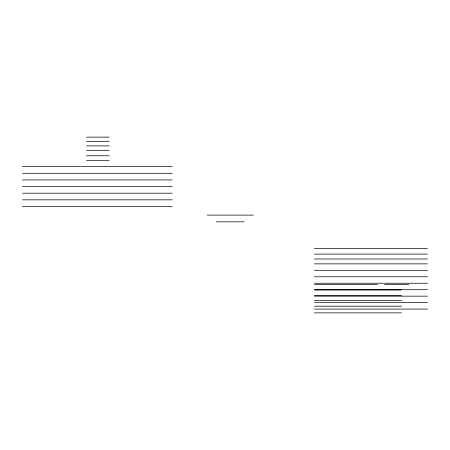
<?xml version="1.0" encoding="UTF-8"?>
<svg xmlns="http://www.w3.org/2000/svg" width="450" height="450" viewBox="0 0 450 450"><rect width="100%" height="100%" fill="white"/><g stroke="black" fill="none" stroke-linecap="round" stroke-linejoin="round"><path stroke-width="0.67" d="M86.49 137.132L109.243 137.132M86.49 141.621L109.243 141.621M86.49 145.901L109.243 145.901M86.451 150.576L109.243 150.576M86.439 155.762L109.243 155.762M86.439 160.318L109.192 160.318M22.5 166.663L172.311 166.663M22.5 173.295L172.311 173.295M22.5 179.933L172.311 179.933M22.5 186.564L172.311 186.564M22.5 193.196L172.311 193.196M22.5 199.834L172.311 199.834M22.5 206.466L172.311 206.466M207.276 215.106L253.333 215.106M216.394 221.822L244.192 221.822M314.415 248.507L427.5 248.507M314.415 254.104L427.5 254.104M314.415 258.986L427.5 258.986M314.415 263.869L427.5 263.869M314.415 270.326L427.5 270.326M314.415 276.784L427.5 276.784M314.415 283.247L427.5 283.247M314.415 284.445L377.454 284.445M384.626 284.445L408.819 284.445M314.415 289.704L427.5 289.704M314.415 289.991L401.423 289.991M314.415 295.493L401.423 295.493M314.415 296.162L427.5 296.162M314.415 300.454L401.423 300.454M314.415 302.619L427.5 302.619M314.415 306.191L401.423 306.191M314.415 309.082L427.5 309.082M314.415 312.868L401.423 312.868"/></g></svg>
